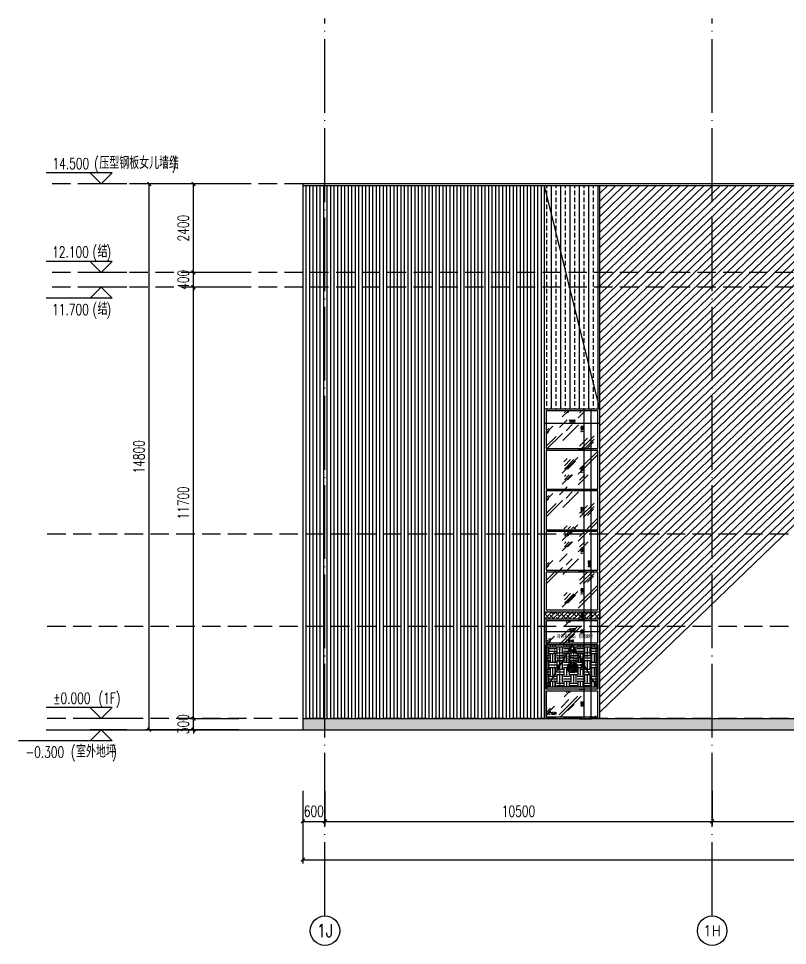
# Model space of a CAD drawing. Extents: x -4210259 to 293730, y -7499 to 868879.
# Drawn here: x -1852650 to -1831798, y 511087 to 536223 of the extents above; entities that cross this region are included whole.
import ezdxf
from ezdxf.enums import TextEntityAlignment as Align

# ---------------------------------------------------------------- set-up
doc = ezdxf.new("R2010")
doc.units = 0
doc.header["$LTSCALE"] = 1000
doc.header["$MEASUREMENT"] = 0
for name, pattern in [('__DASH', [0.35, 0.25, -0.1]), ('DASH', [0.35, 0.25, -0.1]), ('DOTE', [2.42, 2, -0.2, 0.02, -0.2])]:
    doc.linetypes.add(name, pattern=pattern)
doc.layers.get('Defpoints').update_dxf_attribs({"color": 210})
for name, color, linetype in [('A-AXIS-D', 1, 'Continuous'), ('A-AXIS-DOTE', 14, 'DOTE'), ('A-HATCH-2', 251, 'Continuous'), ('A-LIN-V', 9, 'Continuous'), ('A-WINDOW', 140, 'Continuous'), ('A-彩色打印层', 22, 'Continuous'), ('A-门窗表显示尺寸', 160, 'Continuous'), ('AS-WALL', 40, 'Continuous'), ('AXIS', 3, 'Continuous'), ('DIM_ELEV', 3, 'Continuous'), ('PUB_DIM', 3, 'Continuous'), ('PUB_TEXT', 7, 'Continuous'), ('SPACE', 7, 'Continuous'), ('SPACE_HATCH', 8, 'Continuous')]:
    doc.layers.add(name, color=color, linetype=linetype)
doc.layers.add('A-WALL-HATCH', color=8, linetype='Continuous', lineweight=13)
doc.styles.add('_TCH_AXIS', font='COMPLEX', dxfattribs={"bigfont": 'GBCBIG'})
doc.styles.add('_TCH_DIM', font='SIMPLEX', dxfattribs={"bigfont": 'GBCBIG'})
doc.styles.add('_TCH_DIM_T3', font='SIMPLEX', dxfattribs={"width": 0.705882, "bigfont": 'GBCBIG'})
doc.styles.add('_TCH_SPACE', font='SIMPLEX', dxfattribs={"height": 5, "bigfont": 'GBCBIG'})
doc.styles.add('A-DIM_T3', font='SIMPLEX', dxfattribs={"width": 0.705882, "bigfont": 'GBCBIG'})
doc.styles.add('A-STANDARD', font='SIMPLEX', dxfattribs={"bigfont": 'GBCBIG'})
doc.styles.add('STYLE1', font='')
doc.styles.get('STYLE1').set_extended_font_data('SimSun')
doc.dimstyles.new('_TCH_ARCH&&100', dxfattribs={"dimtxt": 297.5, "dimasz": 100, "dimexe": 100, "dimexo": 100, "dimgap": 126.25, "dimtad": 1, "dimdec": 0, "dimzin": 0, "dimdsep": 46, "dimtxsty": '_TCH_DIM_T3', "dimblk": 'ARCHTICK', "dimcen": 0.09, "dimclrt": 7, "dimazin": 2, "dimtfac": 1, "dimtdec": 0, "dimtix": 1, "dimtmove": 2, "dimatfit": 3, "dimfxl": 0, "dimtolj": 1, "dimtzin": 0, "dimarcsym": 0})
doc.dimstyles.new('_TCH_ARCH&&20', dxfattribs={"dimtxt": 59.5, "dimasz": 20, "dimexe": 20, "dimexo": 20, "dimgap": 25.25, "dimtad": 1, "dimdec": 0, "dimzin": 0, "dimdsep": 46, "dimtxsty": '_TCH_DIM_T3', "dimblk": 'ARCHTICK', "dimcen": 0.09, "dimclrt": 7, "dimazin": 2, "dimtfac": 1, "dimtdec": 0, "dimtix": 1, "dimtmove": 2, "dimatfit": 3, "dimfxl": 0, "dimtolj": 1, "dimtzin": 0, "dimarcsym": 0})
doc.dimstyles.new('A-DIM&&20', dxfattribs={"dimtxt": 59.5, "dimasz": 20, "dimexe": 20, "dimexo": 20, "dimgap": 25.25, "dimtad": 1, "dimdec": 0, "dimzin": 0, "dimdsep": 46, "dimtxsty": 'A-DIM_T3', "dimblk": 'ARCHTICK', "dimcen": 0.09, "dimclrt": 7, "dimazin": 2, "dimtfac": 1, "dimtdec": 0, "dimtix": 1, "dimtmove": 2, "dimatfit": 3, "dimfxl": 0, "dimtolj": 1, "dimtzin": 0, "dimarcsym": 0})

# ---------------------------------------------------------------- blocks, each defined once
blk = doc.blocks.new('_ArchTick')
at = {"color": 0, "linetype": 'ByBlock', "const_width": 0.4}
blk.add_lwpolyline([(-0.5, -0.5), (0.5, 0.5)], dxfattribs=at)
blk = doc.blocks.new('*D1451')
at = {"layer": 'Defpoints', "color": 0}
for p in [(-1653990, 542178), (-1652990, 542178), (-1652990, 542105)]:
    blk.add_point(p, dxfattribs=at)
at = {"layer": 'PUB_DIM', "color": 0, "lineweight": -2}
for p, q in [((-1653990, 542158), (-1653990, 542085)), ((-1653990, 542105), (-1652990, 542105)), ((-1652990, 542158), (-1652990, 542085))]:
    blk.add_line(p, q, dxfattribs=at)
at = {"layer": 'PUB_DIM', "color": 0, "lineweight": -2, "xscale": 20, "yscale": 20, "zscale": 20, "rotation": 180}
blk.add_blockref('_ArchTick', (-1653990, 542105), dxfattribs=at)
at = {"layer": 'PUB_DIM', "color": 0, "lineweight": -2, "xscale": 20, "yscale": 20, "zscale": 20}
blk.add_blockref('_ArchTick', (-1652990, 542105), dxfattribs=at)
at = {"layer": 'PUB_DIM', "color": 7, "insert": (-1653490, 542160), "char_height": 59.5, "attachment_point": 5, "style": '_TCH_DIM_T3'}
blk.add_mtext('\\A1;1000', dxfattribs=at)
blk = doc.blocks.new('*D1452')
at = {"layer": 'Defpoints', "color": 0}
for p in [(-1653889, 542200), (-1653837, 542200), (-1653889, 541200)]:
    blk.add_point(p, dxfattribs=at)
at = {"layer": 'PUB_DIM', "color": 0, "lineweight": -2}
for p, q in [((-1653869, 542200), (-1653817, 542200)), ((-1653837, 541200), (-1653837, 542200)), ((-1653869, 541200), (-1653817, 541200))]:
    blk.add_line(p, q, dxfattribs=at)
at = {"layer": 'PUB_DIM', "color": 0, "lineweight": -2, "xscale": 20, "yscale": 20, "zscale": 20}
for p, rotation in [((-1653837, 542200), 90), ((-1653837, 541200), 270)]:
    blk.add_blockref('_ArchTick', p, dxfattribs=dict(at, rotation=rotation))
at = {"layer": 'PUB_DIM', "color": 7, "insert": (-1653892, 541700), "char_height": 59.5, "attachment_point": 5, "rotation": 90, "style": '_TCH_DIM_T3'}
blk.add_mtext('\\A1;1000', dxfattribs=at)
blk = doc.blocks.new('*D1310')
at = {"layer": 'A-门窗表显示尺寸', "color": 0, "lineweight": -2}
for p, q in [((-1821550, 519937), (-1821394, 519937)), ((-1821414, 519237), (-1821414, 519937)), ((-1821550, 519237), (-1821394, 519237))]:
    blk.add_line(p, q, dxfattribs=at)
at = {"layer": 'Defpoints', "color": 0}
for p in [(-1821570, 519937), (-1821414, 519937), (-1821570, 519237)]:
    blk.add_point(p, dxfattribs=at)
at = {"layer": 'A-门窗表显示尺寸', "color": 0, "lineweight": -2, "xscale": 20, "yscale": 20, "zscale": 20}
for p, rotation in [((-1821414, 519937), 90), ((-1821414, 519237), 270)]:
    blk.add_blockref('_ArchTick', p, dxfattribs=dict(at, rotation=rotation))
at = {"layer": 'A-门窗表显示尺寸', "color": 7, "insert": (-1821469, 519587), "char_height": 59.5, "attachment_point": 5, "rotation": 90, "style": 'A-DIM_T3'}
blk.add_mtext('\\A1;700', dxfattribs=at)
blk = doc.blocks.new('*D1311')
at = {"layer": 'A-门窗表显示尺寸', "color": 0, "lineweight": -2}
for p, q in [((-1821550, 519237), (-1821394, 519237)), ((-1821414, 518037), (-1821414, 519237)), ((-1821550, 518037), (-1821394, 518037))]:
    blk.add_line(p, q, dxfattribs=at)
at = {"layer": 'Defpoints', "color": 0}
for p in [(-1821570, 519237), (-1821414, 519237), (-1821570, 518037)]:
    blk.add_point(p, dxfattribs=at)
at = {"layer": 'A-门窗表显示尺寸', "color": 0, "lineweight": -2, "xscale": 20, "yscale": 20, "zscale": 20}
for p, rotation in [((-1821414, 519237), 90), ((-1821414, 518037), 270)]:
    blk.add_blockref('_ArchTick', p, dxfattribs=dict(at, rotation=rotation))
at = {"layer": 'A-门窗表显示尺寸', "color": 7, "insert": (-1821469, 518637), "char_height": 59.5, "attachment_point": 5, "rotation": 90, "style": 'A-DIM_T3'}
blk.add_mtext('\\A1;1200', dxfattribs=at)
blk = doc.blocks.new('*D1312')
at = {"layer": 'A-门窗表显示尺寸', "color": 0, "lineweight": -2}
for p, q in [((-1821550, 518037), (-1821394, 518037)), ((-1821414, 517237), (-1821414, 518037)), ((-1821550, 517237), (-1821394, 517237))]:
    blk.add_line(p, q, dxfattribs=at)
at = {"layer": 'Defpoints', "color": 0}
for p in [(-1821570, 518037), (-1821414, 518037), (-1821570, 517237)]:
    blk.add_point(p, dxfattribs=at)
at = {"layer": 'A-门窗表显示尺寸', "color": 0, "lineweight": -2, "xscale": 20, "yscale": 20, "zscale": 20}
for p, rotation in [((-1821414, 518037), 90), ((-1821414, 517237), 270)]:
    blk.add_blockref('_ArchTick', p, dxfattribs=dict(at, rotation=rotation))
at = {"layer": 'A-门窗表显示尺寸', "color": 7, "insert": (-1821469, 517637), "char_height": 59.5, "attachment_point": 5, "rotation": 90, "style": 'A-DIM_T3'}
blk.add_mtext('\\A1;800', dxfattribs=at)
blk = doc.blocks.new('*D1313')
at = {"layer": 'A-门窗表显示尺寸', "color": 0, "lineweight": -2}
for p, q in [((-1822490, 519747), (-1822490, 519578)), ((-1822490, 519598), (-1820990, 519598)), ((-1820990, 519747), (-1820990, 519578))]:
    blk.add_line(p, q, dxfattribs=at)
at = {"layer": 'Defpoints', "color": 0}
for p in [(-1822490, 519767), (-1820990, 519767), (-1820990, 519598)]:
    blk.add_point(p, dxfattribs=at)
at = {"layer": 'A-门窗表显示尺寸', "color": 0, "lineweight": -2, "xscale": 20, "yscale": 20, "zscale": 20, "rotation": 180}
blk.add_blockref('_ArchTick', (-1822490, 519598), dxfattribs=at)
at = {"layer": 'A-门窗表显示尺寸', "color": 0, "lineweight": -2, "xscale": 20, "yscale": 20, "zscale": 20}
blk.add_blockref('_ArchTick', (-1820990, 519598), dxfattribs=at)
at = {"layer": 'A-门窗表显示尺寸', "color": 7, "insert": (-1821740, 519653), "char_height": 59.5, "attachment_point": 5, "style": 'A-DIM_T3'}
blk.add_mtext('\\A1;1500', dxfattribs=at)
blk = doc.blocks.new('*D1228')
at = {"layer": 'A-门窗表显示尺寸', "color": 0, "lineweight": -2}
for p, q in [((-1802664, 520137), (-1802494, 520137)), ((-1802514, 519937), (-1802514, 520137)), ((-1802664, 519937), (-1802494, 519937))]:
    blk.add_line(p, q, dxfattribs=at)
at = {"layer": 'Defpoints', "color": 0}
for p in [(-1802684, 520137), (-1802514, 520137), (-1802684, 519937)]:
    blk.add_point(p, dxfattribs=at)
at = {"layer": 'A-门窗表显示尺寸', "color": 0, "lineweight": -2, "xscale": 20, "yscale": 20, "zscale": 20}
for p, rotation in [((-1802514, 520137), 90), ((-1802514, 519937), 270)]:
    blk.add_blockref('_ArchTick', p, dxfattribs=dict(at, rotation=rotation))
at = {"layer": 'A-门窗表显示尺寸', "color": 7, "insert": (-1802569, 520037), "char_height": 59.5, "attachment_point": 5, "rotation": 90, "style": '_TCH_DIM_T3'}
blk.add_mtext('\\A1;200', dxfattribs=at)
blk = doc.blocks.new('*D1229')
at = {"layer": 'A-门窗表显示尺寸', "color": 0, "lineweight": -2}
for p, q in [((-1802664, 521237), (-1802494, 521237)), ((-1802514, 520137), (-1802514, 521237)), ((-1802664, 520137), (-1802494, 520137))]:
    blk.add_line(p, q, dxfattribs=at)
at = {"layer": 'Defpoints', "color": 0}
for p in [(-1802684, 521237), (-1802514, 521237), (-1802684, 520137)]:
    blk.add_point(p, dxfattribs=at)
at = {"layer": 'A-门窗表显示尺寸', "color": 0, "lineweight": -2, "xscale": 20, "yscale": 20, "zscale": 20}
for p, rotation in [((-1802514, 521237), 90), ((-1802514, 520137), 270)]:
    blk.add_blockref('_ArchTick', p, dxfattribs=dict(at, rotation=rotation))
at = {"layer": 'A-门窗表显示尺寸', "color": 7, "insert": (-1802569, 520687), "char_height": 59.5, "attachment_point": 5, "rotation": 90, "style": '_TCH_DIM_T3'}
blk.add_mtext('\\A1;1100', dxfattribs=at)
blk = doc.blocks.new('*D1230')
at = {"layer": 'A-门窗表显示尺寸', "color": 0, "lineweight": -2}
for p, q in [((-1802664, 522337), (-1802494, 522337)), ((-1802514, 521237), (-1802514, 522337)), ((-1802664, 521237), (-1802494, 521237))]:
    blk.add_line(p, q, dxfattribs=at)
at = {"layer": 'Defpoints', "color": 0}
for p in [(-1802684, 522337), (-1802514, 522337), (-1802684, 521237)]:
    blk.add_point(p, dxfattribs=at)
at = {"layer": 'A-门窗表显示尺寸', "color": 0, "lineweight": -2, "xscale": 20, "yscale": 20, "zscale": 20}
for p, rotation in [((-1802514, 522337), 90), ((-1802514, 521237), 270)]:
    blk.add_blockref('_ArchTick', p, dxfattribs=dict(at, rotation=rotation))
at = {"layer": 'A-门窗表显示尺寸', "color": 7, "insert": (-1802569, 521787), "char_height": 59.5, "attachment_point": 5, "rotation": 90, "style": '_TCH_DIM_T3'}
blk.add_mtext('\\A1;1100', dxfattribs=at)
blk = doc.blocks.new('*D1231')
at = {"layer": 'A-门窗表显示尺寸', "color": 0, "lineweight": -2}
for p, q in [((-1802664, 523437), (-1802494, 523437)), ((-1802514, 522337), (-1802514, 523437)), ((-1802664, 522337), (-1802494, 522337))]:
    blk.add_line(p, q, dxfattribs=at)
at = {"layer": 'Defpoints', "color": 0}
for p in [(-1802684, 523437), (-1802514, 523437), (-1802684, 522337)]:
    blk.add_point(p, dxfattribs=at)
at = {"layer": 'A-门窗表显示尺寸', "color": 0, "lineweight": -2, "xscale": 20, "yscale": 20, "zscale": 20}
for p, rotation in [((-1802514, 523437), 90), ((-1802514, 522337), 270)]:
    blk.add_blockref('_ArchTick', p, dxfattribs=dict(at, rotation=rotation))
at = {"layer": 'A-门窗表显示尺寸', "color": 7, "insert": (-1802569, 522887), "char_height": 59.5, "attachment_point": 5, "rotation": 90, "style": '_TCH_DIM_T3'}
blk.add_mtext('\\A1;1100', dxfattribs=at)
blk = doc.blocks.new('*D1232')
at = {"layer": 'A-门窗表显示尺寸', "color": 0, "lineweight": -2}
for p, q in [((-1802664, 524537), (-1802494, 524537)), ((-1802514, 523437), (-1802514, 524537)), ((-1802664, 523437), (-1802494, 523437))]:
    blk.add_line(p, q, dxfattribs=at)
at = {"layer": 'Defpoints', "color": 0}
for p in [(-1802684, 524537), (-1802514, 524537), (-1802684, 523437)]:
    blk.add_point(p, dxfattribs=at)
at = {"layer": 'A-门窗表显示尺寸', "color": 0, "lineweight": -2, "xscale": 20, "yscale": 20, "zscale": 20}
for p, rotation in [((-1802514, 524537), 90), ((-1802514, 523437), 270)]:
    blk.add_blockref('_ArchTick', p, dxfattribs=dict(at, rotation=rotation))
at = {"layer": 'A-门窗表显示尺寸', "color": 7, "insert": (-1802569, 523987), "char_height": 59.5, "attachment_point": 5, "rotation": 90, "style": '_TCH_DIM_T3'}
blk.add_mtext('\\A1;1100', dxfattribs=at)
blk = doc.blocks.new('*D1233')
at = {"layer": 'A-门窗表显示尺寸', "color": 0, "lineweight": -2}
for p, q in [((-1802664, 525637), (-1802494, 525637)), ((-1802514, 524537), (-1802514, 525637)), ((-1802664, 524537), (-1802494, 524537))]:
    blk.add_line(p, q, dxfattribs=at)
at = {"layer": 'Defpoints', "color": 0}
for p in [(-1802684, 525637), (-1802514, 525637), (-1802684, 524537)]:
    blk.add_point(p, dxfattribs=at)
at = {"layer": 'A-门窗表显示尺寸', "color": 0, "lineweight": -2, "xscale": 20, "yscale": 20, "zscale": 20}
for p, rotation in [((-1802514, 525637), 90), ((-1802514, 524537), 270)]:
    blk.add_blockref('_ArchTick', p, dxfattribs=dict(at, rotation=rotation))
at = {"layer": 'A-门窗表显示尺寸', "color": 7, "insert": (-1802569, 525087), "char_height": 59.5, "attachment_point": 5, "rotation": 90, "style": '_TCH_DIM_T3'}
blk.add_mtext('\\A1;1100', dxfattribs=at)
blk = doc.blocks.new('*D1234')
at = {"layer": 'A-门窗表显示尺寸', "color": 0, "lineweight": -2}
for p, q in [((-1802644, 525637), (-1802300, 525637)), ((-1802320, 517237), (-1802320, 525637)), ((-1802644, 517237), (-1802300, 517237))]:
    blk.add_line(p, q, dxfattribs=at)
at = {"layer": 'Defpoints', "color": 0}
for p in [(-1802664, 525637), (-1802320, 525637), (-1802664, 517237)]:
    blk.add_point(p, dxfattribs=at)
at = {"layer": 'A-门窗表显示尺寸', "color": 0, "lineweight": -2, "xscale": 20, "yscale": 20, "zscale": 20}
for p, rotation in [((-1802320, 525637), 90), ((-1802320, 517237), 270)]:
    blk.add_blockref('_ArchTick', p, dxfattribs=dict(at, rotation=rotation))
at = {"layer": 'A-门窗表显示尺寸', "color": 7, "insert": (-1802375, 521437), "char_height": 59.5, "attachment_point": 5, "rotation": 90, "style": '_TCH_DIM_T3'}
blk.add_mtext('\\A1;8400', dxfattribs=at)
blk = doc.blocks.new('*D1235')
at = {"layer": 'A-门窗表显示尺寸', "color": 0, "lineweight": -2}
for p, q in [((-1803590, 525103), (-1803590, 525272)), ((-1803590, 525252), (-1802090, 525252)), ((-1802090, 525103), (-1802090, 525272))]:
    blk.add_line(p, q, dxfattribs=at)
at = {"layer": 'Defpoints', "color": 0}
for p in [(-1803590, 525083), (-1802090, 525252), (-1802090, 525083)]:
    blk.add_point(p, dxfattribs=at)
at = {"layer": 'A-门窗表显示尺寸', "color": 0, "lineweight": -2, "xscale": 20, "yscale": 20, "zscale": 20, "rotation": 180}
blk.add_blockref('_ArchTick', (-1803590, 525252), dxfattribs=at)
at = {"layer": 'A-门窗表显示尺寸', "color": 0, "lineweight": -2, "xscale": 20, "yscale": 20, "zscale": 20}
blk.add_blockref('_ArchTick', (-1802090, 525252), dxfattribs=at)
at = {"layer": 'A-门窗表显示尺寸', "color": 7, "insert": (-1802840, 525307), "char_height": 59.5, "attachment_point": 5, "style": 'A-DIM_T3'}
blk.add_mtext('\\A1;1500', dxfattribs=at)
blk = doc.blocks.new('*D801')
at = {"layer": 'A-AXIS-D', "color": 0, "lineweight": -2}
for p, q in [((-1847875, 531737), (-1849208, 531737)), ((-1849108, 516937), (-1849108, 531737)), ((-1847875, 516937), (-1849208, 516937))]:
    blk.add_line(p, q, dxfattribs=at)
at = {"layer": 'Defpoints', "color": 0}
for p in [(-1849108, 531737), (-1847775, 531737), (-1847775, 516937)]:
    blk.add_point(p, dxfattribs=at)
at = {"layer": 'A-AXIS-D', "color": 0, "lineweight": -2, "xscale": 100, "yscale": 100, "zscale": 100}
for p, rotation in [((-1849108, 531737), 90), ((-1849108, 516937), 270)]:
    blk.add_blockref('_ArchTick', p, dxfattribs=dict(at, rotation=rotation))
at = {"layer": 'A-AXIS-D', "color": 7, "insert": (-1849383, 524337), "char_height": 297.5, "attachment_point": 5, "rotation": 90, "style": '_TCH_DIM_T3'}
blk.add_mtext('\\A1;14800', dxfattribs=at)
blk = doc.blocks.new('*D802')
at = {"layer": 'A-AXIS-D', "color": 0, "lineweight": -2}
for p, q in [((-1847908, 517237), (-1847908, 517337)), ((-1846675, 517237), (-1848008, 517237)), ((-1847908, 516937), (-1847908, 517237)), ((-1846675, 516937), (-1848008, 516937)), ((-1847908, 516937), (-1847908, 516837))]:
    blk.add_line(p, q, dxfattribs=at)
at = {"layer": 'Defpoints', "color": 0}
for p in [(-1847908, 517237), (-1846575, 517237), (-1846575, 516937)]:
    blk.add_point(p, dxfattribs=at)
at = {"layer": 'A-AXIS-D', "color": 0, "lineweight": -2, "xscale": 100, "yscale": 100, "zscale": 100}
for p, rotation in [((-1847908, 517237), 270), ((-1847908, 516937), 90)]:
    blk.add_blockref('_ArchTick', p, dxfattribs=dict(at, rotation=rotation))
at = {"layer": 'A-AXIS-D', "color": 7, "insert": (-1848183, 517087), "char_height": 297.5, "attachment_point": 5, "rotation": 90, "style": '_TCH_DIM_T3'}
blk.add_mtext('\\A1;300', dxfattribs=at)
blk = doc.blocks.new('*D803')
at = {"layer": 'A-AXIS-D', "color": 0, "lineweight": -2}
for p, q in [((-1846675, 528937), (-1848008, 528937)), ((-1847908, 517237), (-1847908, 528937)), ((-1846675, 517237), (-1848008, 517237))]:
    blk.add_line(p, q, dxfattribs=at)
at = {"layer": 'Defpoints', "color": 0}
for p in [(-1847908, 528937), (-1846575, 528937), (-1846575, 517237)]:
    blk.add_point(p, dxfattribs=at)
at = {"layer": 'A-AXIS-D', "color": 0, "lineweight": -2, "xscale": 100, "yscale": 100, "zscale": 100}
for p, rotation in [((-1847908, 528937), 90), ((-1847908, 517237), 270)]:
    blk.add_blockref('_ArchTick', p, dxfattribs=dict(at, rotation=rotation))
at = {"layer": 'A-AXIS-D', "color": 7, "insert": (-1848183, 523087), "char_height": 297.5, "attachment_point": 5, "rotation": 90, "style": '_TCH_DIM_T3'}
blk.add_mtext('\\A1;11700', dxfattribs=at)
blk = doc.blocks.new('*D804')
at = {"layer": 'A-AXIS-D', "color": 0, "lineweight": -2}
for p, q in [((-1847908, 529337), (-1847908, 529437)), ((-1846675, 529337), (-1848008, 529337)), ((-1847908, 528937), (-1847908, 529337)), ((-1846675, 528937), (-1848008, 528937)), ((-1847908, 528937), (-1847908, 528837))]:
    blk.add_line(p, q, dxfattribs=at)
at = {"layer": 'Defpoints', "color": 0}
for p in [(-1847908, 529337), (-1846575, 529337), (-1846575, 528937)]:
    blk.add_point(p, dxfattribs=at)
at = {"layer": 'A-AXIS-D', "color": 0, "lineweight": -2, "xscale": 100, "yscale": 100, "zscale": 100}
for p, rotation in [((-1847908, 529337), 270), ((-1847908, 528937), 90)]:
    blk.add_blockref('_ArchTick', p, dxfattribs=dict(at, rotation=rotation))
at = {"layer": 'A-AXIS-D', "color": 7, "insert": (-1848183, 529137), "char_height": 297.5, "attachment_point": 5, "rotation": 90, "style": '_TCH_DIM_T3'}
blk.add_mtext('\\A1;400', dxfattribs=at)
blk = doc.blocks.new('*D805')
at = {"layer": 'A-AXIS-D', "color": 0, "lineweight": -2}
for p, q in [((-1846675, 531737), (-1848008, 531737)), ((-1847908, 529337), (-1847908, 531737)), ((-1846675, 529337), (-1848008, 529337))]:
    blk.add_line(p, q, dxfattribs=at)
at = {"layer": 'Defpoints', "color": 0}
for p in [(-1847908, 531737), (-1846575, 531737), (-1846575, 529337)]:
    blk.add_point(p, dxfattribs=at)
at = {"layer": 'A-AXIS-D', "color": 0, "lineweight": -2, "xscale": 100, "yscale": 100, "zscale": 100}
for p, rotation in [((-1847908, 531737), 90), ((-1847908, 529337), 270)]:
    blk.add_blockref('_ArchTick', p, dxfattribs=dict(at, rotation=rotation))
at = {"layer": 'A-AXIS-D', "color": 7, "insert": (-1848183, 530537), "char_height": 297.5, "attachment_point": 5, "rotation": 90, "style": '_TCH_DIM_T3'}
blk.add_mtext('\\A1;2400', dxfattribs=at)
blk = doc.blocks.new('*D806')
at = {"layer": 'A-AXIS-D', "color": 0, "lineweight": -2}
for p, q in [((-1844940, 515283), (-1844940, 513313)), ((-1718440, 515283), (-1718440, 513313)), ((-1844940, 513413), (-1718440, 513413))]:
    blk.add_line(p, q, dxfattribs=at)
at = {"layer": 'Defpoints', "color": 0}
for p in [(-1844940, 515383), (-1718440, 515383), (-1718440, 513413)]:
    blk.add_point(p, dxfattribs=at)
at = {"layer": 'A-AXIS-D', "color": 0, "lineweight": -2, "xscale": 100, "yscale": 100, "zscale": 100, "rotation": 180}
blk.add_blockref('_ArchTick', (-1844940, 513413), dxfattribs=at)
at = {"layer": 'A-AXIS-D', "color": 0, "lineweight": -2, "xscale": 100, "yscale": 100, "zscale": 100}
blk.add_blockref('_ArchTick', (-1718440, 513413), dxfattribs=at)
at = {"layer": 'A-AXIS-D', "color": 7, "insert": (-1781690, 513688), "char_height": 297.5, "attachment_point": 5, "style": '_TCH_DIM_T3'}
blk.add_mtext('\\A1;126500', dxfattribs=at)
blk = doc.blocks.new('*D1157')
at = {"layer": 'A-AXIS-D', "color": 0, "lineweight": -2}
for p, q in [((-1844940, 515283), (-1844940, 514353)), ((-1844340, 515283), (-1844340, 514353)), ((-1844940, 514453), (-1844340, 514453))]:
    blk.add_line(p, q, dxfattribs=at)
at = {"layer": 'Defpoints', "color": 0}
for p in [(-1844940, 515383), (-1844340, 515383), (-1844340, 514453)]:
    blk.add_point(p, dxfattribs=at)
at = {"layer": 'A-AXIS-D', "color": 0, "lineweight": -2, "xscale": 100, "yscale": 100, "zscale": 100, "rotation": 180}
blk.add_blockref('_ArchTick', (-1844940, 514453), dxfattribs=at)
at = {"layer": 'A-AXIS-D', "color": 0, "lineweight": -2, "xscale": 100, "yscale": 100, "zscale": 100}
blk.add_blockref('_ArchTick', (-1844340, 514453), dxfattribs=at)
at = {"layer": 'A-AXIS-D', "color": 7, "insert": (-1844640, 514728), "char_height": 297.5, "attachment_point": 5, "style": '_TCH_DIM_T3'}
blk.add_mtext('\\A1;600', dxfattribs=at)
blk = doc.blocks.new('*D1158')
at = {"layer": 'A-AXIS-D', "color": 0, "lineweight": -2}
for p, q in [((-1844340, 515283), (-1844340, 514353)), ((-1833840, 515283), (-1833840, 514353)), ((-1844340, 514453), (-1833840, 514453))]:
    blk.add_line(p, q, dxfattribs=at)
at = {"layer": 'Defpoints', "color": 0}
for p in [(-1844340, 515383), (-1833840, 515383), (-1833840, 514453)]:
    blk.add_point(p, dxfattribs=at)
at = {"layer": 'A-AXIS-D', "color": 0, "lineweight": -2, "xscale": 100, "yscale": 100, "zscale": 100, "rotation": 180}
blk.add_blockref('_ArchTick', (-1844340, 514453), dxfattribs=at)
at = {"layer": 'A-AXIS-D', "color": 0, "lineweight": -2, "xscale": 100, "yscale": 100, "zscale": 100}
blk.add_blockref('_ArchTick', (-1833840, 514453), dxfattribs=at)
at = {"layer": 'A-AXIS-D', "color": 7, "insert": (-1839090, 514728), "char_height": 297.5, "attachment_point": 5, "style": '_TCH_DIM_T3'}
blk.add_mtext('\\A1;10500', dxfattribs=at)
blk = doc.blocks.new('*D1159')
at = {"layer": 'A-AXIS-D', "color": 0, "lineweight": -2}
for p, q in [((-1833840, 515283), (-1833840, 514353)), ((-1817340, 515283), (-1817340, 514353)), ((-1833840, 514453), (-1817340, 514453))]:
    blk.add_line(p, q, dxfattribs=at)
at = {"layer": 'Defpoints', "color": 0}
for p in [(-1833840, 515383), (-1817340, 515383), (-1817340, 514453)]:
    blk.add_point(p, dxfattribs=at)
at = {"layer": 'A-AXIS-D', "color": 0, "lineweight": -2, "xscale": 100, "yscale": 100, "zscale": 100, "rotation": 180}
blk.add_blockref('_ArchTick', (-1833840, 514453), dxfattribs=at)
at = {"layer": 'A-AXIS-D', "color": 0, "lineweight": -2, "xscale": 100, "yscale": 100, "zscale": 100}
blk.add_blockref('_ArchTick', (-1817340, 514453), dxfattribs=at)
at = {"layer": 'A-AXIS-D', "color": 7, "insert": (-1825590, 514728), "char_height": 297.5, "attachment_point": 5, "style": '_TCH_DIM_T3'}
blk.add_mtext('\\A1;16500', dxfattribs=at)
blk = doc.blocks.new('w42432')
at = {"layer": 'A-彩色打印层'}
h = blk.add_hatch(dxfattribs=at)
h.set_pattern_fill('ANSI31', color=1, scale=20)
h.set_pattern_definition([(45, (-3066307.735, -1060647.207), (-22.4506403, 22.4506403), [])])
edge = h.paths.add_edge_path()
edge.add_arc((-1653490, 541699.6), 140.7, 0, 360)
at = {"layer": 'A-彩色打印层', "linetype": 'DASH', "const_width": 5, "elevation": 0}
blk.add_lwpolyline([(-1653990, 542199.6), (-1652990, 542199.6), (-1652990, 541199.6), (-1653990, 541199.6)], close=True, dxfattribs=at)
for points in [[(-1653990, 542199.6), (-1652990, 541199.6)], [(-1652990, 542199.6), (-1653990, 541199.6)]]:
    blk.add_lwpolyline(points, dxfattribs=at)
at = {"layer": 'A-彩色打印层', "ltscale": 0.5}
blk.add_circle((-1653490, 541699.6, 0), 140.7, dxfattribs=at)
at = {"layer": 'AXIS', "linetype": 'Continuous', "style": 'STYLE1', "width": 0.7}
blk.add_text('紧急救援窗口', height=150, dxfattribs=at).set_placement((-1653941.7, 541862.6, 0))
at = {"layer": 'PUB_DIM'}
for p1, p2, distance, picture, middle in [((-1653990, 542178.3), (-1652990, 542178.3), -73.3, '*D1451', (-1653490, 542160)), ((-1653888.8, 541199.6), (-1653888.8, 542199.6), -51.4, '*D1452', (-1653892.4, 541699.6))]:
    dim = blk.add_aligned_dim(p1=p1, p2=p2, distance=distance, dimstyle='_TCH_ARCH&&20', dxfattribs=at)
    dim.commit()
    dim.dimension.update_dxf_attribs({"geometry": picture, "text_midpoint": middle})
blk = doc.blocks.new('er446')
at = {"layer": 'A-WALL-HATCH'}
h = blk.add_hatch(dxfattribs=at)
h.set_pattern_fill('玻璃2', color=256, scale=100, angle=180)
h.set_pattern_definition([(45, (3085130.2, -5340), (0, 1527.35065), [600, -360, 600, -360, 240, -523.28157]), (45, (3085100.2, -5310), (0, 1527.35065), [480, -600, 360, -360, 420, -463.28157]), (45, (3085100.2, -5220), (0, 1527.35065), [360, -720, 240, -360, 540, -463.28157]), (45, (3085190.2, -5310), (0, 1527.35065), [360, -720, 300, -1303.2815]), (45, (3085280.2, -5220), (0, 1527.35065), [180, -900, 120, -1483.2815]), (45, (3085130.2, -5070), (0, 1527.35065), [120, -900, 120, -480, 300, -763.28157]), (45, (3085670.2, -5160), (0, 1527.35065), [600, -900, 720, -475.28157]), (45, (3085670.2, -5250), (0, 1527.35065), [840, -600, 900, -355.28157]), (45, (3085820.2, -5130), (0, -1697.05627), [600, -840, 480, -763.28157]), (45, (3085730.2, -4950), (0, 1527.35065), [300, -1200, 360, -823.28157]), (45, (3085910.2, -5040), (0, 1527.35065), [240, -1200, 240, -1003.2815])])
h.paths.add_polyline_path([(-1822440.4, 519237.5), (-1821040.4, 519237.5), (-1821040.4, 519887.5), (-1822440.4, 519887.5)])
h = blk.add_hatch(dxfattribs=at)
h.set_pattern_fill('玻璃2', color=256, scale=100, angle=180)
h.set_pattern_definition([(45, (3085130.2, -7240), (0, 1527.35065), [600, -360, 600, -360, 240, -523.28157]), (45, (3085100.2, -7210), (0, 1527.35065), [480, -600, 360, -360, 420, -463.28157]), (45, (3085100.2, -7120), (0, 1527.35065), [360, -720, 240, -360, 540, -463.28157]), (45, (3085190.2, -7210), (0, 1527.35065), [360, -720, 300, -1303.2815]), (45, (3085280.2, -7120), (0, 1527.35065), [180, -900, 120, -1483.2815]), (45, (3085130.2, -6970), (0, 1527.35065), [120, -900, 120, -480, 300, -763.28157]), (45, (3085670.2, -7060), (0, 1527.35065), [600, -900, 720, -475.28157]), (45, (3085670.2, -7150), (0, 1527.35065), [840, -600, 900, -355.28157]), (45, (3085820.2, -7030), (0, -1697.05627), [600, -840, 480, -763.28157]), (45, (3085730.2, -6850), (0, 1527.35065), [300, -1200, 360, -823.28157]), (45, (3085910.2, -6940), (0, 1527.35065), [240, -1200, 240, -1003.2815])])
h.paths.add_polyline_path([(-1822440.4, 517287.5), (-1821040.4, 517287.5), (-1821040.4, 517987.5), (-1822440.4, 517987.5)])
at = {"layer": 'SPACE_HATCH'}
h = blk.add_hatch(dxfattribs=at)
h.set_pattern_fill('土壤', color=1, scale=50, style=0)
h.set_pattern_definition([(0, (0, 0), (187.5, 187.5), [187.5, -187.5]), (0, (0, 70.31), (187.5, 187.5), [187.5, -187.5]), (0, (0, 140.62), (187.5, 187.5), [187.5, -187.5]), (90, (23.44, 164.06), (-187.5, 187.5), [187.5, -187.5]), (90, (93.75, 164.06), (-187.5, 187.5), [187.5, -187.5]), (90, (164.06, 164.06), (-187.5, 187.5), [187.5, -187.5])])
h.paths.add_polyline_path([(-1821040.4, 518087.5), (-1822440.4, 518087.5), (-1822440.4, 519237.5), (-1821040.4, 519237.5)])
at = {"layer": 'A-WINDOW'}
for p, q in [((-1821040.4, 519287.5), (-1822440.4, 519287.5)), ((-1821040.4, 519237.5), (-1822440.4, 519237.5)), ((-1821040.4, 518037.5), (-1822440.4, 518037.5)), ((-1821040.4, 517987.5), (-1822440.4, 517987.5))]:
    blk.add_line(p, q, dxfattribs=at)
for points in [[(-1822490.4, 517237.5), (-1820990.4, 517237.5), (-1820990.4, 519937.5), (-1822490.4, 519937.5)], [(-1822440.4, 519237.5), (-1821040.4, 519237.5), (-1821040.4, 518037.5), (-1822440.4, 518037.5)], [(-1822390.4, 519187.5), (-1821090.4, 519187.5), (-1821090.4, 518087.5), (-1822390.4, 518087.5)]]:
    blk.add_lwpolyline(points, close=True, dxfattribs=at)
for points in [[(-1821040.4, 519287.5), (-1821040.4, 519887.5), (-1822440.4, 519887.5), (-1822440.4, 519287.5)], [(-1822440.4, 519237.5), (-1822440.4, 518037.5)], [(-1822440.4, 518037.5), (-1821740.4, 519237.5), (-1821040.4, 518037.5)], [(-1821040.4, 518037.5), (-1821040.4, 519237.5)], [(-1822440.4, 517987.5), (-1822440.4, 517287.5), (-1821040.4, 517287.5), (-1821040.4, 517987.5)]]:
    blk.add_lwpolyline(points, dxfattribs=at)
at = {"layer": 'A-WALL-HATCH'}
blk.add_blockref('w42432', (-168233.7, -23080.9, 0), dxfattribs=at)
at = {"layer": 'A-门窗表显示尺寸', "color": 3, "style": 'A-STANDARD', "width": 0.705882}
blk.add_text('C1584', height=59.5, dxfattribs=at).set_placement((-1822380, 517350))
at = {"layer": 'SPACE', "color": 1, "style": '_TCH_SPACE'}
blk.add_text('自然补风窗，有效面积', height=96.45, dxfattribs=at).set_placement((-1822147.5, 519420))
at = {"layer": 'SPACE', "color": 1, "style": '_TCH_SPACE', "width": 0.705882}
for s, height, p in [('1.61m', 59.5, (-1821909.2, 519317.6)), ('2', 29.8, (-1821725.2, 519352.6))]:
    blk.add_text(s, height=height, dxfattribs=at).set_placement(p)
at = {"layer": 'A-门窗表显示尺寸'}
for p1, p2, distance, picture, middle in [((-1821570.4, 519237.5), (-1821570.4, 519937.5), -156.1, '*D1310', (-1821469.3, 519587.5)), ((-1822490.4, 519767.5), (-1820990.4, 519767.5), -169.5, '*D1313', (-1821740.4, 519653)), ((-1821570.4, 518037.5), (-1821570.4, 519237.5), -156.1, '*D1311', (-1821469.3, 518637.5)), ((-1821570.4, 517237.5), (-1821570.4, 518037.5), -156.1, '*D1312', (-1821469.3, 517637.5))]:
    dim = blk.add_aligned_dim(p1=p1, p2=p2, distance=distance, dimstyle='A-DIM&&20', dxfattribs=at)
    dim.commit()
    dim.dimension.update_dxf_attribs({"geometry": picture, "text_midpoint": middle})
blk = doc.blocks.new('C1454')
at = {"layer": 'A-HATCH-2'}
h = blk.add_hatch(dxfattribs=at)
h.set_pattern_fill('ANSI38', color=256, scale=50)
h.set_pattern_definition([(45, (0, 0), (-56.1266008, 56.1266008), []), (135, (0, 0), (-168.3798023, 56.1266008), [198.4375, -119.0625])])
h.paths.add_polyline_path([(-1803590.4, 520137.5), (-1802090.4, 520137.5), (-1802090.4, 519937.5), (-1803590.4, 519937.5)])
at = {"layer": 'A-WALL-HATCH'}
h = blk.add_hatch(dxfattribs=at)
h.set_pattern_fill('玻璃2', color=256, scale=100)
h.set_pattern_definition([(45, (2950370, 40), (0, 1527.35065), [600, -360, 600, -360, 240, -523.28157]), (45, (2950340, 70), (0, 1527.35065), [480, -600, 360, -360, 420, -463.28157]), (45, (2950340, 160), (0, 1527.35065), [360, -720, 240, -360, 540, -463.28157]), (45, (2950430, 70), (0, 1527.35065), [360, -720, 300, -1303.2815]), (45, (2950520, 160), (0, 1527.35065), [180, -900, 120, -1483.2815]), (45, (2950370, 310), (0, 1527.35065), [120, -900, 120, -480, 300, -763.28157]), (45, (2950910, 220), (0, 1527.35065), [600, -900, 720, -475.28157]), (45, (2950910, 130), (0, 1527.35065), [840, -600, 900, -355.28157]), (45, (2951060, 250), (0, -1697.05627), [600, -840, 480, -763.28157]), (45, (2950970, 430), (0, 1527.35065), [300, -1200, 360, -823.28157]), (45, (2951150, 340), (0, 1527.35065), [240, -1200, 240, -1003.2815])])
h.paths.add_polyline_path([(-1803540.4, 523867.5), (-1802140.4, 523867.5), (-1802140.4, 525567.5), (-1803540.4, 525567.5)])
h = blk.add_hatch(dxfattribs=at)
h.set_pattern_fill('玻璃2', color=256, scale=100)
h.set_pattern_definition([(45, (2950370, -1780), (0, 1527.35065), [600, -360, 600, -360, 240, -523.28157]), (45, (2950340, -1750), (0, 1527.35065), [480, -600, 360, -360, 420, -463.28157]), (45, (2950340, -1660), (0, 1527.35065), [360, -720, 240, -360, 540, -463.28157]), (45, (2950430, -1750), (0, 1527.35065), [360, -720, 300, -1303.2815]), (45, (2950520, -1660), (0, 1527.35065), [180, -900, 120, -1483.2815]), (45, (2950370, -1510), (0, 1527.35065), [120, -900, 120, -480, 300, -763.28157]), (45, (2950910, -1600), (0, 1527.35065), [600, -900, 720, -475.28157]), (45, (2950910, -1690), (0, 1527.35065), [840, -600, 900, -355.28157]), (45, (2951060, -1570), (0, -1697.05627), [600, -840, 480, -763.28157]), (45, (2950970, -1390), (0, 1527.35065), [300, -1200, 360, -823.28157]), (45, (2951150, -1480), (0, 1527.35065), [240, -1200, 240, -1003.2815])])
h.paths.add_polyline_path([(-1802140.4, 522332.5), (-1803540.4, 522332.5), (-1803540.4, 522047.5), (-1802140.4, 522047.5)])
h.paths.add_polyline_path([(-1803540.4, 522382.5), (-1802140.4, 522382.5), (-1802140.4, 523847.5), (-1803540.4, 523847.5)])
h = blk.add_hatch(dxfattribs=at)
h.set_pattern_fill('玻璃2', color=256, scale=100)
h.set_pattern_definition([(45, (2950370, -3595), (0, 1527.35065), [600, -360, 600, -360, 240, -523.28157]), (45, (2950340, -3565), (0, 1527.35065), [480, -600, 360, -360, 420, -463.28157]), (45, (2950340, -3475), (0, 1527.35065), [360, -720, 240, -360, 540, -463.28157]), (45, (2950430, -3565), (0, 1527.35065), [360, -720, 300, -1303.2815]), (45, (2950520, -3475), (0, 1527.35065), [180, -900, 120, -1483.2815]), (45, (2950370, -3325), (0, 1527.35065), [120, -900, 120, -480, 300, -763.28157]), (45, (2950910, -3415), (0, 1527.35065), [600, -900, 720, -475.28157]), (45, (2950910, -3505), (0, 1527.35065), [840, -600, 900, -355.28157]), (45, (2951060, -3385), (0, -1697.05627), [600, -840, 480, -763.28157]), (45, (2950970, -3205), (0, 1527.35065), [300, -1200, 360, -823.28157]), (45, (2951150, -3295), (0, 1527.35065), [240, -1200, 240, -1003.2815])])
h.paths.add_polyline_path([(-1803540.4, 520232.5), (-1802140.4, 520232.5), (-1802140.4, 522032.5), (-1803540.4, 522032.5)])
at = {"layer": 'A-LIN-V'}
for p, q in [((-1803590.4, 525637.5), (-1802090.4, 525637.5)), ((-1803590.4, 520137.5), (-1802190.4, 520137.5))]:
    blk.add_line(p, q, dxfattribs=at)
at = {"layer": 'A-WALL-HATCH'}
blk.add_line((-1802314.3, 519937.5), (-1802314.3, 520137.5), dxfattribs=at)
at = {"layer": 'A-WINDOW'}
for p, q in [((-1803590.4, 520117.5), (-1803590.4, 525637.5)), ((-1803590.4, 525637.5), (-1802090.4, 525637.5)), ((-1802090.4, 520117.5), (-1802090.4, 525637.5)), ((-1803590.4, 520137.5), (-1802090.4, 520137.5))]:
    blk.add_line(p, q, dxfattribs=at)
for points in [[(-1803540.4, 524562.5), (-1802140.4, 524562.5), (-1802140.4, 525587.5), (-1803540.4, 525587.5)], [(-1803540.4, 523462.5), (-1802140.4, 523462.5), (-1802140.4, 524512.5), (-1803540.4, 524512.5)], [(-1803540.4, 522362.5), (-1802140.4, 522362.5), (-1802140.4, 523412.5), (-1803540.4, 523412.5)], [(-1803540.4, 522312.5), (-1803540.4, 521262.5), (-1802140.4, 521262.5), (-1802140.4, 522312.5)], [(-1803540.4, 520187.5), (-1802140.4, 520187.5), (-1802140.4, 521212.5), (-1803540.4, 521212.5)], [(-1803590.4, 520137.5), (-1802090.4, 520137.5), (-1802090.4, 519937.5), (-1803590.4, 519937.5)]]:
    blk.add_lwpolyline(points, close=True, dxfattribs=at)
at = {"layer": 'A-门窗表显示尺寸'}
for p1, p2, distance, dimstyle, picture, middle in [((-1802684.3, 524537.5), (-1802684.3, 525637.5), -170, '_TCH_ARCH&&20', '*D1233', (-1802569.3, 525087.5)), ((-1802664.3, 517237.5), (-1802664.3, 525637.5), -344.3, '_TCH_ARCH&&20', '*D1234', (-1802375, 521437.5)), ((-1803590.4, 525082.5), (-1802090.4, 525082.5), 169.5, 'A-DIM&&20', '*D1235', (-1802840.4, 525307)), ((-1802684.3, 523437.5), (-1802684.3, 524537.5), -170, '_TCH_ARCH&&20', '*D1232', (-1802569.3, 523987.5)), ((-1802684.3, 522337.5), (-1802684.3, 523437.5), -170, '_TCH_ARCH&&20', '*D1231', (-1802569.3, 522887.5)), ((-1802684.3, 521237.5), (-1802684.3, 522337.5), -170, '_TCH_ARCH&&20', '*D1230', (-1802569.3, 521787.5)), ((-1802684.3, 520137.5), (-1802684.3, 521237.5), -170, '_TCH_ARCH&&20', '*D1229', (-1802569.3, 520687.5)), ((-1802684.3, 519937.5), (-1802684.3, 520137.5), -170, '_TCH_ARCH&&20', '*D1228', (-1802569.3, 520037.5))]:
    dim = blk.add_aligned_dim(p1=p1, p2=p2, distance=distance, dimstyle=dimstyle, dxfattribs=at)
    dim.commit()
    dim.dimension.update_dxf_attribs({"geometry": picture, "text_midpoint": middle})

msp = doc.modelspace()

# ---------------------------------------------------------------- hatches: boundary and pattern name
at = {"layer": 'A-HATCH-2'}
h = msp.add_hatch(dxfattribs=at)
h.set_pattern_fill('ANSI31', color=256, scale=150, angle=45)
h.set_pattern_definition([(90, (-40600338861, -3384804562), (-238.125, -2e-30), [])])
h.paths.add_polyline_path([(-1844940.4, 517237.5), (-1838390.4, 517237.5), (-1838390.4, 531687.5), (-1844940.4, 531687.5)])
h = msp.add_hatch(dxfattribs=at)
h.set_pattern_fill('ANSI33', color=256, scale=80, angle=45)
h.set_pattern_definition([(90, (0, 0), (-254, 0), []), (90, (127, 127), (-254, 0), [127, -63.5])])
h.paths.add_polyline_path([(-1838390.4, 525637.5), (-1836890.4, 525637.5), (-1836890.4, 531687.5), (-1838390.4, 531687.5)])
h = msp.add_hatch(dxfattribs=at)
h.set_pattern_fill('ANSI31', color=256, scale=150, angle=45)
h.set_pattern_definition([(90, (-40600331511, -3384804562), (-238.125, -2e-30), [])])
h.paths.add_polyline_path([(-1836890.4, 517237.5), (-1821890.4, 517237.5), (-1821890.4, 531687.5), (-1836890.4, 531687.5)])
h = msp.add_hatch(dxfattribs=at)
h.set_pattern_fill('ANSI38', color=256, scale=150)
h.set_pattern_definition([(45, (0, 0), (-168.379802, 168.379802), []), (135, (0, 0), (-505.139407, 168.379802), [595.3125, -357.1875])])
h.paths.add_polyline_path([(-1811590.4, 516937.5), (-1844940.4, 516937.5), (-1844940.4, 517237.5), (-1811590.4, 517237.5)])
h.paths.add_polyline_path([(-1805390.4, 516937.5), (-1806590.4, 516937.5), (-1806590.4, 517237.5), (-1805390.4, 517237.5)])
h.paths.add_polyline_path([(-1795090.4, 516937.5), (-1803890.4, 516937.5), (-1803890.4, 517237.5), (-1795090.4, 517237.5)])
h.paths.add_polyline_path([(-1788890.4, 516937.5), (-1790090.4, 516937.5), (-1790090.4, 517237.5), (-1788890.4, 517237.5)])
h.paths.add_polyline_path([(-1778590.4, 516937.5), (-1787390.4, 516937.5), (-1787390.4, 517237.5), (-1778590.4, 517237.5)])
h.paths.add_polyline_path([(-1772390.4, 516937.5), (-1773590.4, 516937.5), (-1773590.4, 517237.5), (-1772390.4, 517237.5)])
h.paths.add_polyline_path([(-1762090.4, 516937.5), (-1770890.4, 516937.5), (-1770890.4, 517237.5), (-1762090.4, 517237.5)])
h.paths.add_polyline_path([(-1755890.4, 516937.5), (-1757090.4, 516937.5), (-1757090.4, 517237.5), (-1755890.4, 517237.5)])
h.paths.add_polyline_path([(-1745590.4, 516937.5), (-1754390.4, 516937.5), (-1754390.4, 517237.5), (-1745590.4, 517237.5)])
h.paths.add_polyline_path([(-1739390.4, 516937.5), (-1740590.4, 516937.5), (-1740590.4, 517237.5), (-1739390.4, 517237.5)])
h.paths.add_polyline_path([(-1734440.4, 516937.5), (-1737890.4, 516937.5), (-1737890.4, 517237.5), (-1734440.4, 517237.5)])
h.paths.add_polyline_path([(-1733240.4, 517237.5), (-1734340.4, 517237.5), (-1734340.4, 516937.5), (-1733240.4, 516937.5)])

# ---------------------------------------------------------------- linework, layer by layer
at = {"layer": 'A-AXIS-D'}
for centre in [(-1844340.4, 511487.5), (-1833840.4, 511487.5)]:
    msp.add_circle(centre, 400, dxfattribs=at)
at = {"layer": 'A-AXIS-DOTE'}
for p, q in [((-1844340.4, 511887.5), (-1844340.4, 536222.8)), ((-1833840.4, 511887.5), (-1833840.4, 536222.8))]:
    msp.add_line(p, q, dxfattribs=at)
at = {"layer": 'A-AXIS-DOTE', "linetype": '__DASH', "ltscale": 2}
for p, q in [((-1732940, 531737.5), (-1851898.1, 531737.5)), ((-1732940, 529337.5), (-1851898.1, 529337.5)), ((-1732940, 528937.5), (-1851898.1, 528937.5)), ((-1712071.9, 522237.5), (-1851898.1, 522237.5)), ((-1712071.9, 519737.5), (-1851898.1, 519737.5)), ((-1712071.9, 517237.5), (-1851898.1, 517237.5))]:
    msp.add_line(p, q, dxfattribs=at)
at = {"layer": 'A-LIN-V'}
for p, q in [((-1844940.4, 531737.5), (-1844940.4, 516937.5)), ((-1734440.4, 531737.5), (-1844940.4, 531737.5)), ((-1734440.4, 531687.5), (-1844940.4, 531687.5)), ((-1838390.4, 517237.5), (-1838390.4, 531687.5)), ((-1836890.4, 517237.5), (-1836890.4, 531687.5)), ((-1844940.4, 517237.5), (-1811590.4, 517237.5)), ((-1838390.4, 517237.5), (-1836890.4, 517237.5))]:
    msp.add_line(p, q, dxfattribs=at)
at = {"layer": 'AS-WALL'}
msp.add_line((-1851898.1, 516937.5), (-1712071.9, 516937.5), dxfattribs=at)
msp.add_lwpolyline([(-1836890.4, 525637.5), (-1836890.4, 525637.5), (-1838390.4, 531687.5)], dxfattribs=at)
at = {"layer": 'DIM_ELEV'}
for p, q in [((-1850110.1, 532037.5), (-1851898.1, 532037.5)), ((-1850410.1, 531737.5), (-1850710.1, 532037.5)), ((-1850410.1, 531737.5), (-1850110.1, 532037.5)), ((-1849710.1, 531737.5), (-1850710.1, 531737.5)), ((-1850110.1, 529637.5), (-1851898.1, 529637.5)), ((-1850410.1, 529337.5), (-1850710.1, 529637.5)), ((-1850410.1, 529337.5), (-1850110.1, 529637.5)), ((-1849710.1, 529337.5), (-1850710.1, 529337.5)), ((-1850410.1, 528937.5), (-1850710.1, 528637.5)), ((-1849710.1, 528937.5), (-1850710.1, 528937.5)), ((-1850410.1, 528937.5), (-1850110.1, 528637.5)), ((-1850110.1, 528637.5), (-1851898.1, 528637.5)), ((-1850110.1, 517537.5), (-1851898.1, 517537.5)), ((-1850410.1, 517237.5), (-1850710.1, 517537.5)), ((-1850410.1, 517237.5), (-1850110.1, 517537.5)), ((-1849710.1, 517237.5), (-1850710.1, 517237.5)), ((-1850410.1, 516937.5), (-1850710.1, 516637.5)), ((-1849710.1, 516937.5), (-1850710.1, 516937.5)), ((-1850410.1, 516937.5), (-1850110.1, 516637.5)), ((-1850110.1, 516637.5), (-1852650, 516637.5))]:
    msp.add_line(p, q, dxfattribs=at)

# ---------------------------------------------------------------- block references
at = {"layer": 'A-LIN-V'}
for name, p in [('C1454', (-34800, 0)), ('er446', (-15900, 0))]:
    msp.add_blockref(name, p, dxfattribs=at)

# ---------------------------------------------------------------- texts
at = {"layer": 'PUB_TEXT', "style": '_TCH_DIM', "width": 0.705882}
for s, p in [('14.500', (-1851728.1, 532142.5)), ('(', (-1850598.1, 532142.5)), (')', (-1848492.1, 532142.5)), ('12.100', (-1851736.1, 529742.5)), ('(', (-1850646.1, 529742.5)), (')', (-1850260.3, 529742.5)), ('11.700', (-1851736.1, 528182.5)), ('(', (-1850646.1, 528182.5)), (')', (-1850260.3, 528182.5)), ('%%P0.000', (-1851708.1, 517642.5)), ('(1F)', (-1850478.1, 517642.5)), ('(', (-1851230, 516182.5)), (')', (-1850107, 516182.5)), ('-0.300', (-1852460, 516182.5))]:
    msp.add_text(s, height=297.5, dxfattribs=at).set_placement(p)
at = {"layer": 'PUB_TEXT', "style": '_TCH_DIM'}
for s, height, p in [('压型钢板女儿墙结', 337.59, (-1850458.1, 532142.5)), ('结', 337.6, (-1850506.1, 529742.5)), ('结', 337.6, (-1850506.1, 528182.5)), ('室外地坪', 337.59, (-1851090, 516182.5))]:
    msp.add_text(s, height=height, dxfattribs=at).set_placement(p)
at = {"layer": 'PUB_TEXT', "style": '_TCH_AXIS'}
for s, height, p, p2 in [('1J', 351.87, (-1844558.2, 511311.5), (-1844122.6, 511311.5)), ('1H', 288.12, (-1834080.5, 511343.4), (-1833600.3, 511343.4))]:
    msp.add_text(s, height=height, dxfattribs=at).set_placement(p, p2, align=Align.FIT)

# ---------------------------------------------------------------- dimensions: what is measured, and where the dimension line sits
at = {"layer": 'A-AXIS-D'}
for p1, p2, picture, middle in [((-1847775.1, 516937.5), (-1847775.1, 531737.5), '*D801', (-1849383.4, 524337.5)), ((-1846575.1, 529337.5), (-1846575.1, 531737.5), '*D805', (-1848183.4, 530537.5)), ((-1846575.1, 528937.5), (-1846575.1, 529337.5), '*D804', (-1848183.4, 529137.5)), ((-1846575.1, 517237.5), (-1846575.1, 528937.5), '*D803', (-1848183.4, 523087.5)), ((-1846575.1, 516937.5), (-1846575.1, 517237.5), '*D802', (-1848183.4, 517087.5))]:
    dim = msp.add_aligned_dim(p1=p1, p2=p2, distance=1333.3, dimstyle='_TCH_ARCH&&100', dxfattribs=at)
    dim.commit()
    dim.dimension.update_dxf_attribs({"geometry": picture, "text_midpoint": middle})
for base, p1, p2, picture, middle in [((-1718440.4, 513413.4), (-1844940.4, 515382.8), (-1718440.4, 515382.8), '*D806', (-1781690.4, 513688.4)), ((-1844340.4, 514453.4), (-1844940.4, 515382.8), (-1844340.4, 515382.8), '*D1157', (-1844640.4, 514728.4)), ((-1833840.4, 514453.4), (-1844340.4, 515382.8), (-1833840.4, 515382.8), '*D1158', (-1839090.4, 514728.4)), ((-1817340.4, 514453.4), (-1833840.4, 515382.8), (-1817340.4, 515382.8), '*D1159', (-1825590.4, 514728.4))]:
    dim = msp.add_linear_dim(base=base, p1=p1, p2=p2, angle=0, dimstyle='_TCH_ARCH&&100', override={"dimgap": 0}, dxfattribs=at)
    dim.commit()
    dim.dimension.update_dxf_attribs({"geometry": picture, "text_midpoint": middle, "dimtype": 129})

doc.saveas('drawing.dxf')
